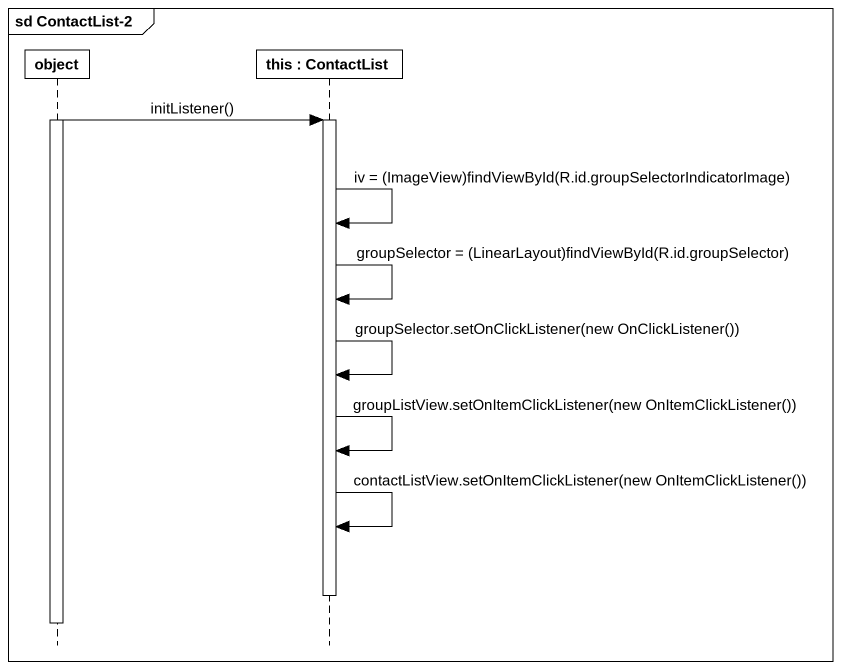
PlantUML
@startuml
mainframe sd ContactList-2
hide footbox
participant "object" as object_
participant "this : ContactList" as this

activate object_
object_ -> this : initListener()
activate this
this -> this : iv = (ImageView)findViewById(R.id.groupSelectorIndicatorImage)
this -> this : groupSelector = (LinearLayout)findViewById(R.id.groupSelector)
this -> this : groupSelector.setOnClickListener(new OnClickListener())
this -> this : groupListView.setOnItemClickListener(new OnItemClickListener())
this -> this : contactListView.setOnItemClickListener(new OnItemClickListener())
deactivate this
deactivate object_
@enduml
